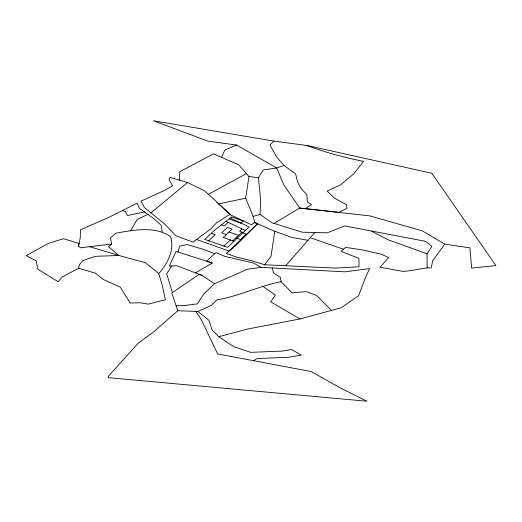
<?xml version="1.0" encoding="UTF-8"?>
<svg xmlns="http://www.w3.org/2000/svg" width="522" height="522" viewBox="0 0 522 522"><rect width="100%" height="100%" fill="white"/><g stroke="black" fill="none" stroke-linecap="round" stroke-linejoin="round"><path stroke-width="0.78" d="M179.47 180.168L170.185 177.428L169.043 179.535L172.554 185.799L164.704 190.328L140.986 201.172L144.398 207.547L163.986 223.468L176.018 235.807L193.081 242.136L210.581 229.027L216.747 222.64L230.013 214.229L204.807 190.961L187.594 182.511L179.47 180.168L179.809 171.705L213.465 153.84L238.828 164.874L248.961 176.508L245.666 198.21L253.098 216.428L254.84 222.568L257.561 223.768L235.82 245.555L226.326 253.464L236.277 256.994L251.637 260.706L264.615 264.758L335.574 268.086L359.045 266.801L358.914 258.305L340.944 251.382L345.642 247.376L362.359 249.927L381.784 254.318L388.596 257.614L380.036 267.225L402.834 271.375L407.871 270.97L427.179 267.871L431.218 267.936L432.679 260.778L444.796 244.133L469.885 247.846L471.634 268.067L495.9 265.581L431.838 173.278L307.014 145.488L273.972 141.123L153.461 120.758L207.965 141.149L236.551 145.025L276.673 167.98L283.857 184.945L299.713 208.05L369.687 215.867L422.2 230.809L444.796 244.133M260.008 214.405L260.674 200.892L258.494 177.734L263.284 169.963L276.673 167.98L284.007 165.494L295.667 173.989L297.56 181.924L301.116 188.488L306.871 194.667L307.341 201.903L311.569 204.591L305.155 208.643L299.713 208.05L274.024 223.429L271.969 222.75L260.008 214.405L253.098 216.428M229.673 214.444L251.441 224.741L254.84 222.568L274.8 231.285L271.009 256.269L264.615 264.758M178.009 252.028L179.568 246.13L187.046 244.485L204.97 249.894L214.699 253.731M78.62 268.223L79.488 264.608L82.874 260.563L95.376 256.335L118.846 255.473L145.631 262.768L158.766 273.567L162.479 285.991L165.324 299.719L148.463 304.124L140.327 302.753L130.18 303.021L120.197 287.048L103.245 279.472L95.219 273.097L78.62 268.223L62.327 276.928L58.138 281.776L37.656 269.026L36.286 260.954L26.1 255.656L48.709 243.259L63.456 238.737L79.161 243.474L78.43 246.227L80.701 247.78L111.617 244.009L110.488 237.817L115.695 233.23C133.462 230.078 154.434 225.758 170.446 236.466C175.131 249.725 167.405 263.734 158.766 273.567M78.43 246.234L80.244 238.025L80.486 229.771L108.844 217.361L137.116 203.123L139.452 208.402L154.186 218.842L161.226 225.406L162.166 231.807M221.641 157.181L224.767 150.088L236.551 145.025M171.725 265.966L166.668 273.874L172.436 292.535M130.585 230.626L137.195 219.521L148.078 214.307M427.179 267.871L427.042 253.829L431.851 246.338L425.808 241.373L344.827 225.941L327.222 232.819L302.153 232.199L274.024 223.429M285.821 265.594L314.812 232.505M214.503 283.74L203.841 293.925L197.316 303.882L185.858 305.357L176.136 305.801L171.758 292.999L199.28 274.304L202.073 275.394L214.503 283.74L247.454 269.202L261.17 267.355L344.853 271.845L369.537 268.582L365.276 278.03L358.634 295.635L341.218 307.752L299.961 318.942L248.087 328.938L218.731 336.697L212.082 329.924L208.944 320.325L197.949 311.471L177.858 310.72L153.559 331.901L138.239 343.163L108.87 375.644L108.067 377.654L367.057 401.242L340.083 387.794L311.216 371.547L217.635 353.955L201.381 319.81L195.802 311.393M208.741 240.786L215.175 234.665L211.293 233.301M228.14 222.339L224.388 225.909L221.387 224.852M223.912 246.103L230.346 239.983M242.012 228.897L239.559 231.226L243.187 232.499M232.747 240.825L241.595 232.414L246.338 234.078L240.577 239.552L235.84 237.888M257.561 223.768L228.917 250.997L196.598 239.507M273.972 141.123L269.959 144.914L276.425 156.691L284.007 165.494M150.936 212.859L187.594 182.511M111.617 244.009L108.419 246.619L118.846 255.473L89.647 246.684M195.6 272.862L212.271 263.016L176.084 251.415L169.356 266.076L176.841 265.718L202.073 275.394M253.398 360.676L257.196 358.542L288.392 357.276L301.331 355.123L291.622 349.538L282.441 351.071L250.704 352.35L233.791 346.712L218.731 336.697M208.376 194.315L246.71 173.48M197.949 311.471L211.619 305.24L216.871 299.915C238.972 296.111 259.153 286.049 281.038 281.652L292.066 292.777L306.27 291.661L316.404 295.263L331.738 310.583M144.809 211.847L127.525 215.54L125.202 211.43L122.337 210.568M216.806 202.229L218.653 203.893L245.666 198.21M305.155 208.643L338.98 212.343L347.039 208.304L346.347 204.761L334.256 197.975L327.137 191.091L340.722 184.775L353.746 173.774L363.534 161.428C344.376 157.396 325.31 152.502 307.014 145.488M248.961 176.508L258.494 177.734M308.137 240.348L291.648 237.393L274.8 231.285M212.271 263.016L206.536 261.176L216.004 252.544L224.78 256.361L253.281 262.905L261.17 267.355M310.388 237.804L343.489 249.242M229.027 232.029L238.508 235.35M226.359 234.561L221.615 232.903L227.377 227.429L232.114 229.086L223.266 237.503L233.973 241.255M427.042 253.829L387.879 239.689L371.436 231.089M225.915 221.282L245.327 230.463M299.961 318.942L270.657 301.827L275.433 295.132L262.592 286.121M218.653 203.893L230.828 214.992M176.136 305.801L177.858 310.72M272.262 267.825L273.567 272.934L280.425 277.345L281.038 281.652M214.301 230.443L204.852 239.422L227.54 247.376L249.053 226.92L230.117 217.968L214.301 230.443M231.846 217.008L229.543 219.194L240.923 223.188L243.226 220.995L231.846 217.008"/></g></svg>
